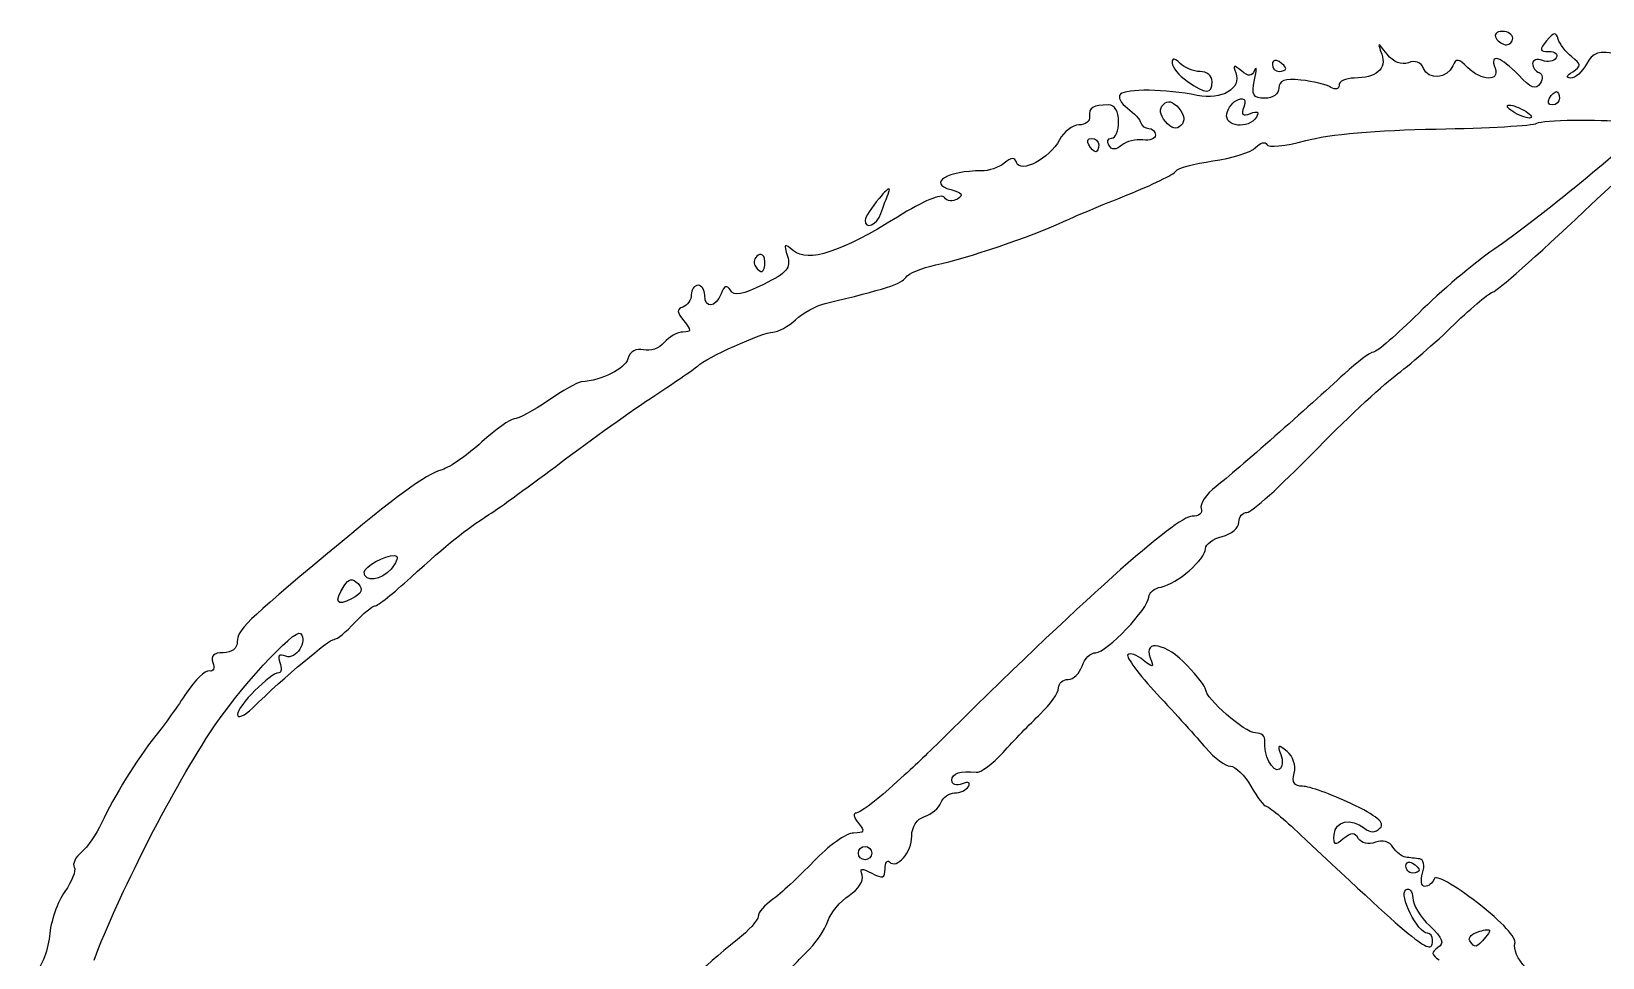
# Model space of a CAD drawing. Extents: x 1 to 209, y 3 to 284.
# Drawn here: x 104.13 to 139.62, y 214.58 to 235.49 of the extents above; entities that cross this region are included whole.
import ezdxf

# ---------------------------------------------------------------- set-up
doc = ezdxf.new("R2010")
doc.units = 0
doc.layers.add('Layer_1', color=7, linetype='CONTINUOUS')

msp = doc.modelspace()

# ---------------------------------------------------------------- linework, layer by layer
at = {"layer": 'Layer_1', "color": 7}
for points in [[(137.355682, 235.487683), (137.355682, 235.487683)], [(138.529771, 235.430355), (138.529771, 235.430355)], [(129.939632, 234.863706), (129.939632, 234.863706)], [(132.253081, 234.832286), (132.253081, 234.832286)], [(129.862461, 233.894671), (129.862461, 233.894671)], [(131.481381, 233.966327), (131.481381, 233.966327)], [(138.580481, 234.130039), (138.580481, 234.130039)], [(137.515535, 233.823562), (137.515535, 233.823562)], [(138.979563, 233.486219), (138.979563, 233.486219)], [(128.07928, 233.073909), (128.07928, 233.073909)], [(123.50805, 231.925731), (123.50805, 231.925731)], [(120.603699, 230.45123), (120.603699, 230.45123)], [(112.321687, 223.653092), (112.321687, 223.653092)], [(111.339974, 223.105183), (111.339974, 223.105183)], [(122.960144, 217.08536), (122.960144, 217.08536)], [(135.269882, 216.732032), (135.269882, 216.732032)], [(136.994635, 215.20296), (136.994635, 215.20296)]]:
    msp.add_lwpolyline(points, dxfattribs=at)
for points in [[(137.355682, 235.487683), (137.226336, 235.487683), (137.162749, 235.419608), (137.21402, 235.336649)], [(137.21402, 235.336649), (137.265291, 235.253689), (137.370775, 235.185617), (137.448838, 235.185617)], [(137.591049, 235.336649), (137.591049, 235.419608), (137.485018, 235.487683), (137.355682, 235.487683)], [(137.448838, 235.185617), (137.5269, 235.185617), (137.591049, 235.253689), (137.591049, 235.336649)], [(138.529771, 235.430355), (138.490305, 235.424682), (138.436818, 235.374771), (138.356687, 235.27822)], [(138.619066, 235.315702), (138.594965, 235.397253), (138.569234, 235.436033), (138.529771, 235.430355)], [(138.925543, 234.916073), (138.790313, 235.023046), (138.65238, 235.202892), (138.619066, 235.315702)], [(134.632677, 234.971744), (134.748115, 234.640133), (134.51194, 234.437229), (134.006497, 234.433758)], [(134.75615, 234.972847), (134.535003, 235.256441), (134.533468, 235.256757), (134.632677, 234.971744)], [(135.234604, 234.782127), (135.07593, 234.721235), (134.896665, 234.792485), (134.75615, 234.972847)], [(137.725548, 234.496597), (137.320113, 234.923899), (137.058578, 235.002853), (137.190869, 234.658105)], [(138.356687, 235.27822), (138.185065, 235.071425), (138.193035, 235.035134), (138.409053, 235.035134)], [(138.409053, 235.035134), (138.548553, 235.035134), (138.622349, 234.970606), (138.573315, 234.891268)], [(140.005923, 234.976705), (139.51848, 235.054658), (139.401158, 235.01936), (139.257374, 234.750707)], [(129.939632, 234.863706), (129.910733, 234.865117), (129.89829, 234.834513), (129.89829, 234.772204)], [(129.89829, 234.772204), (129.89829, 234.677358), (130.04905, 234.494001), (130.233428, 234.364856)], [(130.07909, 234.763385), (130.013687, 234.828815), (129.968532, 234.862335), (129.939632, 234.863706)], [(130.531636, 234.582588), (130.382309, 234.582588), (130.178641, 234.663834), (130.07909, 234.763385)], [(131.462089, 234.597469), (131.290452, 234.739918), (131.264118, 234.731141), (131.332551, 234.552822)], [(131.760846, 234.614007), (131.695599, 234.462852), (131.628916, 234.459017), (131.462089, 234.597469)], [(131.759192, 234.394072), (131.806383, 234.622189), (131.80706, 234.721161), (131.760846, 234.614007)], [(132.253081, 234.832286), (132.198993, 234.841374), (132.161029, 234.808326), (132.161029, 234.742438)], [(132.161029, 234.742438), (132.161029, 234.654594), (132.22855, 234.582588), (132.31151, 234.582588)], [(132.31151, 234.808585), (132.290766, 234.821398), (132.271112, 234.829238), (132.253081, 234.832286)], [(132.462544, 234.649285), (132.462544, 234.685864), (132.394469, 234.757317), (132.31151, 234.808585)], [(132.31151, 234.582588), (132.394469, 234.582588), (132.462544, 234.612692), (132.462544, 234.649285)], [(135.575257, 234.653143), (135.521675, 234.792832), (135.391133, 234.84219), (135.234604, 234.782127)], [(136.24002, 234.714326), (136.121908, 234.42279), (135.679253, 234.382136), (135.575257, 234.653143)], [(136.568547, 234.676844), (136.368863, 234.876533), (136.308454, 234.883247), (136.24002, 234.714326)], [(137.190869, 234.658105), (137.308711, 234.35101), (136.881438, 234.363967), (136.568547, 234.676844)], [(138.262981, 234.831736), (138.141199, 234.878466), (138.041394, 234.847202), (138.041394, 234.762284)], [(138.041394, 234.762284), (138.041394, 234.677363), (138.107166, 234.585441), (138.187464, 234.557783)], [(138.573315, 234.891268), (138.524282, 234.811921), (138.384765, 234.784994), (138.262981, 234.831736)], [(139.257374, 234.750707), (139.163577, 234.575439), (139.004274, 234.4329), (138.903493, 234.434311)], [(138.945386, 234.57928), (139.143379, 234.704445), (139.141395, 234.745328), (138.925543, 234.916073)], [(130.233428, 234.364856), (130.653897, 234.070295), (130.803385, 234.067823), (130.803385, 234.356036)], [(131.332551, 234.552822), (131.469471, 234.196005), (131.018844, 233.931467), (130.463284, 234.042948)], [(130.803385, 234.356036), (130.803385, 234.480477), (130.680962, 234.582588), (130.531636, 234.582588)], [(131.991806, 233.979007), (131.724634, 233.979007), (131.68713, 234.045595), (131.759192, 234.394072)], [(132.805399, 234.38911), (132.43906, 234.426685), (132.309856, 234.37974), (132.309856, 234.209414)], [(133.483945, 234.225399), (133.383291, 234.287617), (133.078062, 234.361142), (132.805399, 234.38911)], [(133.66695, 234.271703), (133.66695, 234.183841), (133.5846, 234.163194), (133.483945, 234.225399)], [(134.006497, 234.433758), (133.819838, 234.432629), (133.66695, 234.359547), (133.66695, 234.271703)], [(138.211168, 234.310839), (138.117953, 234.160832), (138.00238, 234.204836), (137.725548, 234.496597)], [(138.187464, 234.557783), (138.268148, 234.529984), (138.278729, 234.419559), (138.211168, 234.310839)], [(138.903493, 234.434311), (138.788606, 234.435722), (138.803987, 234.489897), (138.945386, 234.57928)], [(128.727508, 234.067752), (128.665317, 234.005562), (128.737893, 233.864219), (128.888465, 233.75411)], [(130.463284, 234.042948), (129.751427, 234.185811), (128.85851, 234.198748), (128.727508, 234.067752)], [(129.699853, 233.841201), (129.750131, 233.891476), (129.804259, 233.909372), (129.862461, 233.894671)], [(129.862461, 233.894671), (129.920664, 233.879967), (129.983196, 233.832686), (130.049324, 233.753007)], [(131.131908, 233.62733), (131.15875, 233.765644), (131.276268, 233.910862), (131.393187, 233.949792)], [(131.393187, 233.949792), (131.429196, 233.961786), (131.458445, 233.967202), (131.481381, 233.966327)], [(131.481381, 233.966327), (131.550187, 233.963787), (131.560539, 233.902652), (131.513902, 233.781119)], [(132.309856, 234.209414), (132.309856, 234.075547), (132.176528, 233.979007), (131.991806, 233.979007)], [(138.486775, 233.828524), (138.398925, 233.828524), (138.369359, 233.896048), (138.42063, 233.979007)], [(138.42063, 233.979007), (138.471902, 234.061967), (138.543896, 234.130039), (138.580481, 234.130039)], [(138.646628, 233.979007), (138.646628, 233.896048), (138.57463, 233.828524), (138.486775, 233.828524)], [(138.580481, 234.130039), (138.617065, 234.130039), (138.646628, 234.061967), (138.646628, 233.979007)], [(128.031875, 233.564493), (128.04339, 233.460794), (127.935883, 233.375977), (127.7932, 233.375977)], [(128.463477, 233.828524), (128.108665, 233.828524), (128.009297, 233.767696), (128.031875, 233.564493)], [(128.689475, 233.451492), (128.689475, 233.686137), (128.604258, 233.828524), (128.463477, 233.828524)], [(128.888465, 233.75411), (129.039039, 233.644015), (129.174768, 233.497017), (129.18998, 233.42724)], [(129.747258, 233.451492), (129.614998, 233.610857), (129.599298, 233.74064), (129.699853, 233.841201)], [(130.049324, 233.753007), (130.181579, 233.59365), (130.197284, 233.463864), (130.096728, 233.363297)], [(131.799432, 233.552366), (131.625808, 233.271451), (131.074891, 233.33332), (131.131908, 233.62733)], [(131.513902, 233.781119), (131.446834, 233.606347), (131.487683, 233.567361), (131.665486, 233.635599)], [(131.665486, 233.635599), (131.827538, 233.69779), (131.872073, 233.669915), (131.799432, 233.552366)], [(137.591049, 233.677492), (137.466612, 233.757917), (137.432576, 233.823562), (137.515535, 233.823562)], [(137.515535, 233.823562), (137.598494, 233.823562), (137.768127, 233.757917), (137.892564, 233.677492)], [(137.968081, 233.53142), (137.885122, 233.53142), (137.71549, 233.597065), (137.591049, 233.677492)], [(137.892564, 233.677492), (138.017004, 233.597065), (138.05104, 233.53142), (137.968081, 233.53142)], [(127.7932, 233.375977), (127.650517, 233.375977), (127.451815, 233.223086), (127.351674, 233.036427)], [(128.529622, 233.074463), (128.617478, 233.074463), (128.689475, 233.244095), (128.689475, 233.451492)], [(129.18998, 233.42724), (129.205191, 233.357464), (129.285613, 233.299114), (129.368573, 233.297703)], [(129.368573, 233.297703), (129.451532, 233.29601), (129.519053, 233.228031), (129.519053, 233.146672)], [(130.096728, 233.363297), (129.996173, 233.262756), (129.879511, 233.292135), (129.747258, 233.451492)], [(132.91509, 233.022647), (133.43172, 233.164491), (134.543439, 233.262784), (135.861888, 233.283925)], [(135.861888, 233.283925), (137.026314, 233.302608), (138.049243, 233.361499), (138.1351, 233.414563)], [(140.482173, 233.276206), (140.345535, 233.033331), (138.156871, 231.243631), (137.162757, 230.562022)], [(138.1351, 233.414563), (138.199498, 233.454356), (138.544927, 233.481554), (138.979563, 233.486219)], [(138.979563, 233.486219), (139.124439, 233.487912), (139.279531, 233.486778), (139.43707, 233.482911)], [(139.203354, 231.426327), (140.80902, 232.939744), (141.52856, 233.530531), (141.801785, 233.519843)], [(139.43707, 233.482911), (140.270272, 233.462563), (140.555334, 233.406257), (140.482173, 233.276206)], [(127.351674, 233.036427), (127.127299, 232.618191), (126.469019, 232.271227), (126.383189, 232.526003)], [(128.013133, 232.923428), (127.961861, 233.006388), (127.99143, 233.073909), (128.07928, 233.073909)], [(128.172436, 232.772397), (128.135851, 232.772397), (128.064404, 232.840469), (128.013133, 232.923428)], [(128.07928, 233.073909), (128.167136, 233.073909), (128.239133, 233.006388), (128.239131, 232.923428)], [(128.239131, 232.923428), (128.239131, 232.840469), (128.209017, 232.772397), (128.172436, 232.772397)], [(128.467886, 232.916263), (128.414125, 233.003249), (128.441752, 233.074463), (128.529622, 233.074463)], [(128.758377, 232.917917), (128.624234, 232.806687), (128.535924, 232.806224), (128.467886, 232.916263)], [(129.235177, 233.038081), (129.078942, 233.059812), (128.864374, 233.005883), (128.758377, 232.917917)], [(129.519053, 233.146672), (129.519053, 233.065299), (129.391413, 233.01635), (129.235177, 233.038081)], [(130.81937, 232.562382), (131.236249, 232.617694), (131.669513, 232.754922), (131.781793, 232.867204)], [(131.781793, 232.867204), (131.894078, 232.979486), (132.007949, 233.009464), (132.035352, 232.933351)], [(132.035352, 232.933351), (132.063321, 232.855749), (132.449717, 232.894887), (132.91509, 233.022647)], [(126.105378, 232.51553), (125.984367, 232.415708), (125.75264, 232.336062), (125.590543, 232.338037)], [(126.383189, 232.526003), (126.341008, 232.651115), (126.266329, 232.648276), (126.105378, 232.51553)], [(129.981523, 232.331975), (130.025673, 232.403409), (130.402491, 232.507086), (130.81937, 232.562382)], [(125.590543, 232.338037), (124.831639, 232.347859), (124.357652, 232.057743), (124.900422, 231.915808)], [(128.881299, 231.796193), (129.442015, 232.019685), (129.937372, 232.260539), (129.981523, 232.331975)], [(123.50805, 231.925731), (123.491907, 231.949406), (123.403642, 231.872368), (123.27599, 231.716818)], [(123.319534, 231.377271), (123.370741, 231.522449), (123.451674, 231.742859), (123.499231, 231.867299)], [(123.499231, 231.867299), (123.511112, 231.898411), (123.513441, 231.917831), (123.50805, 231.925731)], [(124.753799, 231.739419), (124.693923, 231.8363), (124.285285, 231.665584), (123.693812, 231.296793)], [(124.900422, 231.915808), (125.152243, 231.849954), (125.192494, 231.792462), (125.048699, 231.703591)], [(127.409552, 231.178832), (127.658433, 231.294749), (128.320583, 231.572702), (128.881299, 231.796193)], [(123.27599, 231.716818), (123.105788, 231.509422), (122.965427, 231.288459), (122.963452, 231.226237)], [(125.048699, 231.703591), (124.938135, 231.635262), (124.808389, 231.651089), (124.753799, 231.739419)], [(137.148423, 229.605113), (137.215612, 229.605113), (138.140516, 230.42454), (139.203354, 231.426327)], [(123.693812, 231.296793), (122.426643, 230.506672), (121.673623, 230.261517), (121.346736, 230.532809)], [(122.963452, 231.226237), (122.956848, 231.003363), (123.228275, 231.118544), (123.319534, 231.377271)], [(124.563076, 230.214758), (125.231598, 230.356313), (126.742207, 230.868021), (127.409552, 231.178832)], [(121.346736, 230.532809), (121.134587, 230.708879), (121.117137, 230.694268), (121.206175, 230.413745)], [(120.544167, 230.433037), (120.459841, 230.380939), (120.42974, 230.274897), (120.477469, 230.19767)], [(120.603699, 230.45123), (120.585382, 230.451794), (120.565243, 230.446076), (120.544167, 230.433037)], [(120.697405, 230.29248), (120.697405, 230.389533), (120.658667, 230.449395), (120.603699, 230.45123)], [(121.206175, 230.413745), (121.29102, 230.146421), (121.202027, 230.040932), (120.668742, 229.777091)], [(137.162757, 230.562022), (136.719711, 230.258238), (135.956458, 229.613557), (135.467217, 229.128863)], [(120.477469, 230.19767), (120.606772, 229.988461), (120.697405, 230.027538), (120.697405, 230.29248)], [(123.880674, 229.931983), (123.934835, 230.019619), (124.241879, 230.146729), (124.563076, 230.214758)], [(119.187076, 229.755594), (119.104116, 229.755594), (119.036042, 229.659802), (119.036042, 229.542274)], [(119.337557, 229.529596), (119.337557, 229.654034), (119.270035, 229.755594), (119.187076, 229.755594)], [(119.917986, 229.642045), (119.838405, 229.770812), (119.777877, 229.748265), (119.70687, 229.56322)], [(120.668742, 229.777091), (120.194423, 229.542406), (120.000926, 229.507845), (119.917986, 229.642045)], [(122.061111, 229.344388), (123.407133, 229.665986), (123.793583, 229.791072), (123.880674, 229.931983)], [(119.036042, 229.542274), (119.036042, 229.424756), (118.951225, 229.299901), (118.847526, 229.265013)], [(119.70687, 229.56322), (119.584216, 229.243587), (119.337557, 229.221091), (119.337557, 229.529596)], [(121.391384, 228.977829), (121.555518, 229.130746), (121.857028, 229.295623), (122.061111, 229.344388)], [(136.267582, 228.869792), (136.684961, 229.274196), (137.081235, 229.605113), (137.148423, 229.605113)], [(118.847526, 229.265013), (118.700525, 229.215539), (118.704885, 229.146336), (118.866268, 228.95082)], [(118.866268, 228.95082), (119.043213, 228.736456), (119.040388, 228.700018), (118.846975, 228.700018)], [(120.873794, 228.700018), (120.994243, 228.700018), (121.227246, 228.824913), (121.391384, 228.977829)], [(135.467217, 229.128863), (134.977976, 228.644152), (134.51873, 228.247469), (134.446368, 228.247469)], [(118.846975, 228.700018), (118.722538, 228.700018), (118.532255, 228.593194), (118.424192, 228.462994)], [(119.18928, 227.940442), (119.342888, 228.104944), (120.662302, 228.700018), (120.873794, 228.700018)], [(134.92813, 227.705075), (135.247309, 227.941179), (135.850201, 228.465387), (136.267582, 228.869792)], [(117.958416, 228.297078), (117.789816, 228.341167), (117.656777, 228.265695), (117.602881, 228.095885)], [(118.424192, 228.462994), (118.316132, 228.332776), (118.106506, 228.258343), (117.958416, 228.297078)], [(134.446368, 228.247469), (134.374009, 228.247469), (134.077704, 228.027056), (133.788215, 227.757438)], [(117.602881, 228.095885), (117.528185, 227.860523), (117.026851, 227.611854), (116.547305, 227.57223)], [(118.208668, 227.266857), (118.706423, 227.593007), (119.147802, 227.896006), (119.18928, 227.940442)], [(116.547305, 227.57223), (116.464345, 227.565372), (116.126353, 227.37516), (115.795998, 227.14945)], [(133.788215, 227.757438), (132.99944, 227.022811), (131.35135, 225.575434), (130.889925, 225.21248)], [(133.058958, 225.951659), (133.768022, 226.679967), (134.608951, 227.468973), (134.92813, 227.705075)], [(115.795998, 227.14945), (115.465643, 226.92374), (115.122638, 226.739344), (115.033668, 226.739344)], [(116.096963, 225.761489), (116.760636, 226.263424), (117.710912, 226.940721), (118.208668, 227.266857)], [(115.033668, 226.739344), (114.9447, 226.739344), (114.615414, 226.504202), (114.302204, 226.217343)], [(114.302204, 226.217343), (113.989022, 225.93047), (113.585408, 225.649176), (113.405378, 225.592266)], [(114.465365, 224.576926), (114.698975, 224.726253), (115.433286, 225.259568), (116.096963, 225.761489)], [(131.588315, 224.627089), (131.688106, 224.627089), (132.349898, 225.223334), (133.058958, 225.951659)], [(113.405378, 225.592266), (113.007642, 225.466559), (112.399628, 225.021644), (110.815769, 223.69829)], [(130.889925, 225.21248), (130.666295, 225.036573), (130.51444, 224.811363), (130.552582, 224.711975)], [(130.552582, 224.711975), (130.591396, 224.610827), (130.50194, 224.535919), (130.349185, 224.541649)], [(112.698169, 223.156445), (113.559991, 223.939807), (113.914891, 224.225057), (114.465365, 224.576926)], [(130.349185, 224.541649), (130.009197, 224.554518), (127.818583, 222.598664), (124.579064, 219.389992)], [(131.029383, 224.085795), (131.236782, 224.137862), (131.406415, 224.280974), (131.406415, 224.403845)], [(131.406415, 224.403845), (131.406415, 224.526699), (131.488521, 224.627089), (131.588315, 224.627089)], [(130.652353, 223.808534), (130.652353, 223.909022), (130.821986, 224.033742), (131.029383, 224.085795)], [(110.815769, 223.69829), (108.961823, 222.149225), (108.779578, 221.971036), (108.779578, 221.706199)], [(111.647001, 223.274956), (111.647001, 223.411453), (112.127163, 223.661014), (112.321687, 223.653092)], [(112.385077, 223.633246), (112.417646, 223.60344), (112.35883, 223.475263), (112.253889, 223.348819)], [(112.321687, 223.653092), (112.349486, 223.65196), (112.371161, 223.645974), (112.385077, 223.633246)], [(129.649141, 222.942575), (130.005204, 223.011146), (130.652353, 223.569656), (130.652353, 223.808534)], [(112.253889, 223.348819), (112.037199, 223.087722), (111.647001, 223.040393), (111.647001, 223.274956)], [(111.362022, 222.675234), (111.022734, 222.493661), (110.959313, 222.601021), (111.190594, 222.966826)], [(111.190594, 222.966826), (111.24416, 223.051552), (111.290794, 223.097125), (111.339974, 223.105183)], [(111.339974, 223.105183), (111.389154, 223.113226), (111.441176, 223.083903), (111.50644, 223.018642)], [(111.50644, 223.018642), (111.636968, 222.888126), (111.601402, 222.80334), (111.362022, 222.675234)], [(111.888434, 222.515934), (111.946007, 222.515934), (112.310283, 222.803868), (112.698169, 223.156445)], [(129.370226, 222.717127), (129.370226, 222.811536), (129.495787, 222.913043), (129.649141, 222.942575)], [(128.170229, 221.459805), (128.415011, 221.459805), (129.370226, 222.460723), (129.370226, 222.717127)], [(111.434231, 222.138351), (111.626452, 222.345751), (111.830832, 222.515934), (111.888434, 222.515934)], [(108.158909, 219.649614), (108.767973, 220.592756), (110.07666, 222.024698), (110.208881, 221.892508)], [(110.208881, 221.892508), (110.379061, 221.722319), (110.100948, 221.291546), (109.876497, 221.377675)], [(110.967904, 221.761319), (111.032081, 221.761319), (111.242038, 221.930952), (111.434231, 222.138351)], [(108.779578, 221.706199), (108.779578, 221.556164), (108.655019, 221.459805), (108.461528, 221.459805)], [(109.120782, 220.210201), (109.857946, 220.922098), (110.857357, 221.761319), (110.967904, 221.761319)], [(130.23839, 221.17152), (129.771047, 221.666668), (129.241762, 221.777846), (129.403297, 221.346806)], [(108.230018, 221.23546), (108.277375, 221.112016), (108.24046, 221.027189), (108.147886, 221.046944)], [(108.461528, 221.459805), (108.241987, 221.459805), (108.170554, 221.390398), (108.230018, 221.23546)], [(109.876497, 221.377675), (109.722319, 221.436832), (109.680036, 221.392661), (109.740347, 221.23546)], [(109.740347, 221.23546), (109.788607, 221.110086), (109.778205, 221.007258), (109.717747, 221.007258)], [(127.550113, 220.856224), (127.668963, 220.856224), (127.809442, 220.992371), (127.862101, 221.15829)], [(127.862101, 221.15829), (127.914764, 221.324208), (128.053392, 221.459805), (128.170229, 221.459805)], [(128.897834, 221.414604), (128.849224, 221.365991), (129.145877, 220.965721), (129.557089, 220.525494)], [(129.243997, 221.292785), (129.102022, 221.408268), (128.946444, 221.463202), (128.897834, 221.414604)], [(129.403297, 221.346806), (129.490433, 221.114308), (129.471366, 221.107786), (129.243997, 221.292785)], [(130.652353, 220.632431), (130.652353, 220.68774), (130.466259, 220.930093), (130.23839, 221.17152)], [(108.147886, 221.046944), (108.055345, 221.0667), (107.823737, 220.845068), (107.633603, 220.554709)], [(109.717747, 221.007258), (109.530295, 221.007256), (108.781232, 220.251208), (108.781232, 220.061924)], [(127.334035, 220.66385), (127.334035, 220.769811), (127.431267, 220.856224), (127.550113, 220.856224)], [(107.633603, 220.554709), (107.443442, 220.264354), (107.131491, 219.830835), (106.940175, 219.591186)], [(126.919522, 220.075152), (127.147661, 220.292943), (127.334035, 220.557887), (127.334035, 220.66385)], [(129.557089, 220.525494), (129.968298, 220.085267), (130.463163, 219.538757), (130.656762, 219.310617)], [(131.779035, 219.649614), (131.543343, 219.649614), (130.652353, 220.426857), (130.652353, 220.632431)], [(108.781232, 220.061924), (108.781232, 219.963324), (108.93412, 220.029937), (109.120782, 220.210201)], [(126.076716, 219.208092), (126.312027, 219.467045), (126.691384, 219.857361), (126.919522, 220.075152)], [(105.543945, 214.517248), (106.101391, 215.996857), (107.228112, 218.208269), (108.158909, 219.649614)], [(106.940175, 219.591186), (106.508542, 219.050564), (105.98776, 218.209889), (105.714823, 217.613423)], [(124.579064, 219.389992), (124.163667, 218.978558), (124.067607, 218.88845), (123.494269, 218.374653)], [(131.992909, 219.461098), (132.009617, 219.564798), (131.913492, 219.649614), (131.779035, 219.649614)], [(132.320882, 218.826098), (132.17475, 218.735776), (131.947037, 219.176607), (131.992909, 219.461098)], [(132.493964, 219.229589), (132.290806, 219.394632), (132.269758, 219.384884), (132.352299, 219.164545)], [(125.473133, 218.75885), (125.569658, 218.747025), (125.841402, 218.949147), (126.076716, 219.208092)], [(130.656762, 219.310617), (130.850363, 219.08248), (131.101253, 218.89555), (131.214591, 218.89555)], [(132.352299, 219.164545), (132.405687, 219.02202), (132.391525, 218.86975), (132.320882, 218.826098)], [(132.655468, 218.739007), (132.69956, 218.907624), (132.630012, 219.119087), (132.493964, 219.229589)], [(124.920815, 218.57805), (124.920815, 218.740145), (125.113237, 218.802925), (125.473133, 218.75885)], [(131.214591, 218.89555), (131.327929, 218.89555), (131.536293, 218.692455), (131.677613, 218.444105)], [(132.845088, 218.443004), (132.654116, 218.443004), (132.600051, 218.527098), (132.655468, 218.739007)], [(123.494269, 218.374653), (123.165893, 218.080374), (122.834784, 217.839974), (122.758951, 217.839974)], [(124.676075, 218.071484), (124.722619, 218.192763), (124.860403, 218.29252), (124.982551, 218.29252)], [(125.155082, 218.500882), (125.026333, 218.451468), (124.920815, 218.486235), (124.920815, 218.57805)], [(124.982551, 218.29252), (125.104697, 218.29252), (125.246059, 218.359334), (125.296744, 218.44135)], [(125.296744, 218.44135), (125.349587, 218.526847), (125.289321, 218.552394), (125.155082, 218.500882)], [(131.677613, 218.444105), (131.818933, 218.195755), (131.975801, 217.992123), (132.02598, 217.991559)], [(133.935941, 218.053295), (133.482788, 218.267671), (132.991936, 218.443004), (132.845088, 218.443004)], [(124.303454, 217.760049), (124.461707, 217.810279), (124.629542, 217.950202), (124.676075, 218.071484)], [(132.02598, 217.991559), (132.076162, 217.990994), (132.423834, 217.70197), (132.798786, 217.349393)], [(134.597953, 217.501528), (134.713286, 217.616866), (134.522831, 217.77565), (133.935941, 218.053295)], [(105.714823, 217.613423), (105.600946, 217.364543), (105.395917, 217.068373), (105.259519, 216.955273)], [(122.758951, 217.839974), (122.683115, 217.839974), (122.705836, 217.737861), (122.80911, 217.613423)], [(122.80911, 217.613423), (122.965156, 217.425398), (122.946727, 217.387425), (122.701073, 217.387425)], [(124.01572, 217.320177), (124.01572, 217.530535), (124.129749, 217.704917), (124.303454, 217.760049)], [(133.557258, 217.350494), (133.580906, 217.664472), (133.932078, 217.738188), (134.241314, 217.493812)], [(122.701073, 217.387425), (122.53849, 217.387425), (122.131489, 217.098941), (121.796528, 216.746363)], [(123.511908, 216.734786), (123.681431, 216.565264), (124.01572, 216.953859), (124.01572, 217.320177)], [(132.798786, 217.349393), (135.520416, 214.790143), (135.780859, 214.582557), (135.780859, 214.973655)], [(133.764514, 217.25293), (133.572575, 217.093635), (133.539106, 217.109405), (133.557258, 217.350494)], [(134.107369, 217.259545), (134.018359, 217.403563), (133.943979, 217.401861), (133.764514, 217.25293)], [(134.488259, 217.177966), (134.336344, 217.11967), (134.172023, 217.154936), (134.107369, 217.259545)], [(134.241314, 217.493812), (134.374709, 217.388399), (134.487147, 217.390736), (134.597953, 217.501528)], [(134.885687, 217.069925), (134.807221, 217.19688), (134.649357, 217.239784), (134.488259, 217.177966)], [(105.259519, 216.955273), (105.123149, 216.842172), (105.049453, 216.689301), (105.095257, 216.615175)], [(122.80911, 216.934879), (122.80911, 217.017838), (122.877185, 217.08536), (122.960144, 217.08536)], [(122.960144, 216.783845), (122.877185, 216.783845), (122.80911, 216.85192), (122.80911, 216.934879)], [(122.960144, 217.08536), (123.043103, 217.08536), (123.110625, 217.017838), (123.110625, 216.934879)], [(123.110625, 216.934879), (123.110625, 216.85192), (123.043103, 216.783845), (122.960144, 216.783845)], [(135.172317, 216.84062), (135.08633, 216.850977), (134.957247, 216.954138), (134.885687, 217.069925)], [(105.095257, 216.615175), (105.141062, 216.541047), (105.0454, 216.293625), (104.883037, 216.065612)], [(121.796528, 216.746363), (121.461564, 216.393783), (121.043471, 216.005171), (120.867178, 215.883158)], [(122.895651, 216.432721), (122.832901, 216.596244), (122.878802, 216.606516), (123.113933, 216.480676)], [(123.113933, 216.480676), (123.356768, 216.350716), (123.41269, 216.368705), (123.41269, 216.57769)], [(123.41269, 216.57769), (123.41269, 216.718883), (123.457327, 216.789374), (123.511908, 216.734786)], [(135.489267, 216.802588), (135.400714, 216.812945), (135.258302, 216.830274), (135.172317, 216.84062)], [(135.177829, 216.642184), (135.177829, 216.708074), (135.215794, 216.741125), (135.269882, 216.732032)], [(135.328313, 216.48233), (135.245354, 216.48233), (135.177829, 216.554328), (135.177829, 216.642184)], [(135.269882, 216.732032), (135.287916, 216.729012), (135.307572, 216.721141), (135.328313, 216.708328)], [(135.328313, 216.708328), (135.411275, 216.657057), (135.479344, 216.585609), (135.479344, 216.549028)], [(135.479344, 216.549028), (135.479344, 216.512443), (135.411275, 216.48233), (135.328313, 216.48233)], [(135.554861, 216.48233), (135.608788, 216.652245), (135.579951, 216.791976), (135.489267, 216.802588)], [(122.601855, 215.980725), (122.810659, 216.117538), (122.940183, 216.316671), (122.895651, 216.432721)], [(135.175075, 216.103647), (135.259352, 216.155731), (135.329656, 216.075679), (135.331067, 215.925605)], [(135.607227, 216.180815), (135.525592, 216.180815), (135.502198, 216.316412), (135.554861, 216.48233)], [(135.813933, 216.35445), (135.782036, 216.258765), (135.688866, 216.180815), (135.607227, 216.180815)], [(136.796199, 215.810952), (136.264557, 216.223806), (135.847291, 216.454526), (135.813933, 216.35445)], [(104.883037, 216.065612), (104.720675, 215.837594), (104.563666, 215.384443), (104.534118, 215.058542)], [(120.867178, 215.883158), (120.690888, 215.761148), (120.546117, 215.591516), (120.54527, 215.506129)], [(122.120643, 215.395885), (122.180059, 215.583088), (122.39658, 215.846224), (122.601855, 215.980725)], [(135.662348, 215.124686), (135.448398, 215.124686), (135.01147, 216.002533), (135.175075, 216.103647)], [(135.331067, 215.925605), (135.332478, 215.77553), (135.50589, 215.489213), (135.716368, 215.289501)], [(137.642312, 214.890422), (137.689161, 215.012503), (137.353003, 215.378551), (136.796199, 215.810952)], [(120.54527, 215.506129), (120.544423, 215.420746), (120.334244, 215.185065), (120.07784, 214.982474)], [(121.617382, 214.675448), (121.834839, 214.884512), (122.06123, 215.208684), (122.120643, 215.395885)], [(135.780859, 214.973655), (135.780859, 215.056614), (135.72742, 215.124686), (135.662348, 215.124686)], [(135.716368, 215.289501), (136.009947, 215.010945), (136.053065, 214.896975), (135.902127, 214.79947)], [(136.62091, 214.956566), (136.575467, 215.030094), (136.67718, 215.126605), (136.846908, 215.17099)], [(136.846908, 215.17099), (136.910183, 215.187529), (136.95912, 215.198648), (136.994635, 215.20296)], [(136.994635, 215.20296), (137.101179, 215.215886), (137.086981, 215.169466), (136.977549, 215.037595)], [(104.534118, 215.058542), (104.501098, 214.69419), (104.345272, 214.329192), (104.128976, 214.111003)], [(120.07784, 214.982474), (119.213588, 214.299618), (118.736731, 213.798544), (118.736731, 213.572464)], [(135.902127, 214.79947), (135.74391, 214.697261), (135.749953, 214.6433), (135.931893, 214.523863)], [(136.977549, 215.037595), (136.769255, 214.786615), (136.73144, 214.777731), (136.62091, 214.956566)], [(137.879336, 214.349678), (137.706187, 214.53553), (137.599544, 214.77897), (137.642312, 214.890422)], [(120.831901, 213.820512), (121.046421, 214.081454), (121.399921, 214.46638), (121.617382, 214.675448)]]:
    msp.add_open_spline(points, degree=3, dxfattribs=at)

doc.saveas('drawing.dxf')
